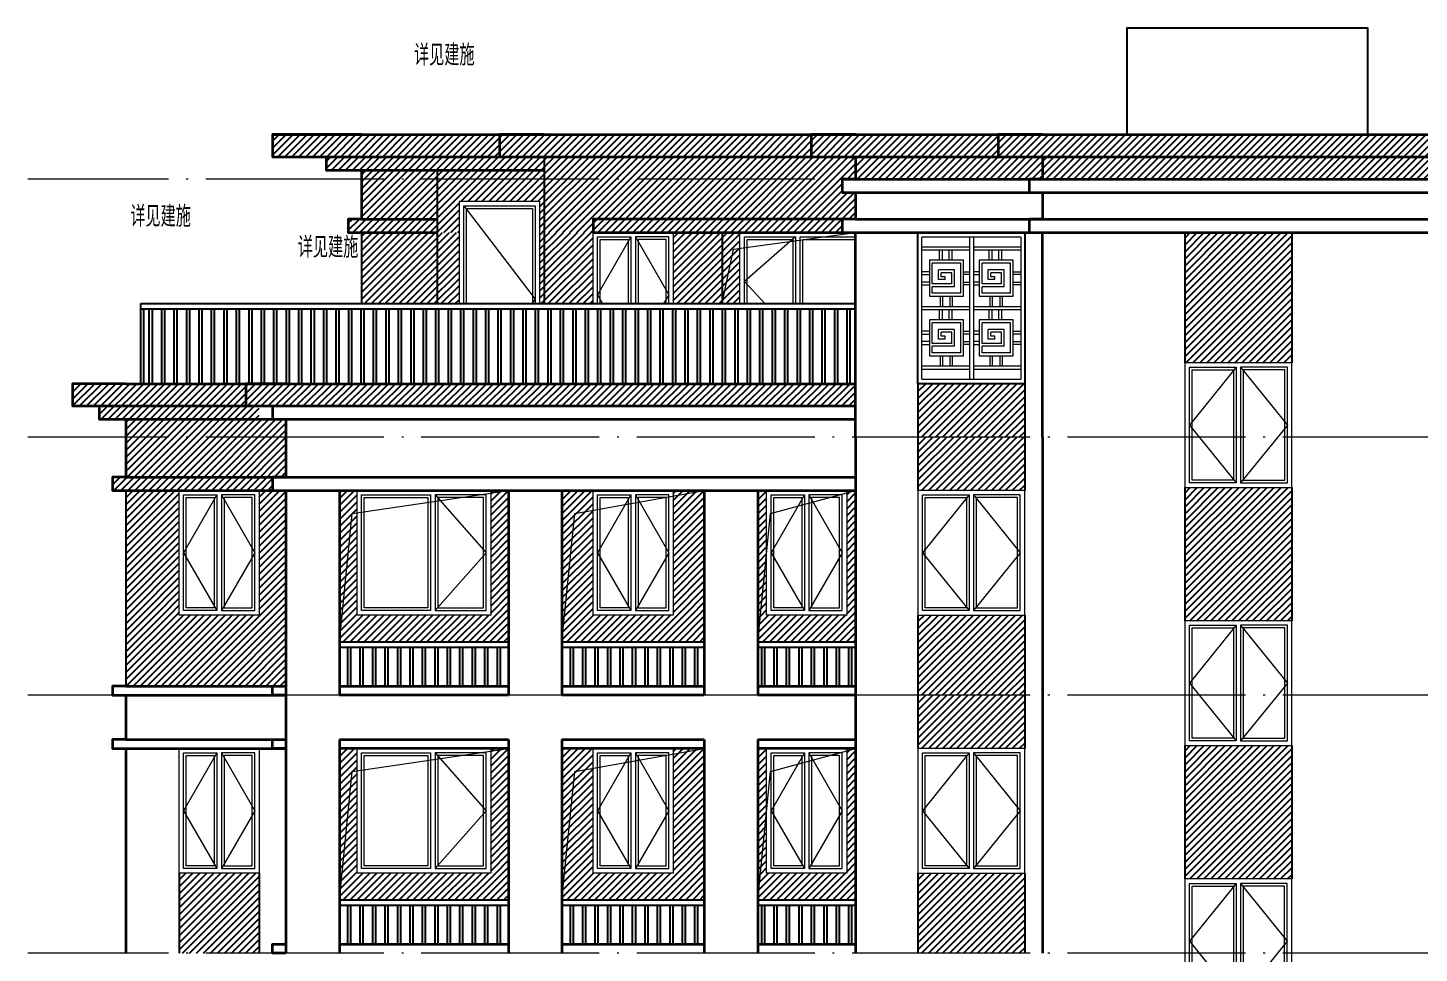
# Model space of a CAD drawing. Extents: x -518115 to 389031, y -231062 to 1628073.
# Drawn here: x 12117 to 27748, y 63640 to 74040 of the extents above; entities that cross this region are included whole.
import ezdxf
from ezdxf.xclip import XClip

# ---------------------------------------------------------------- set-up
doc = ezdxf.new("R2010")
doc.units = 0
doc.header["$LTSCALE"] = 1000
doc.header["$MEASUREMENT"] = 0
doc.header["$XCLIPFRAME"] = 0
doc.linetypes.add('DOTE', pattern=[2.42, 2, -0.2, 0.02, -0.2])
for name, color, linetype in [('3-剖面填充（细）', 250, 'Continuous'), ('PUB_TEXT', 4, 'Continuous'), ('Stair-栏杆', 142, 'Continuous')]:
    doc.layers.add(name, color=color, linetype=linetype)
for name, color, linetype, lineweight in [('DOTE', 19, 'DOTE', 9), ('WINDOW', 144, 'Continuous', 15), ('立面-中轮廓线', 213, 'Continuous', 35), ('立面-普通轮廓', 7, 'Continuous', 18), ('立面-洞口示意', 152, 'Continuous', 13), ('立面-窗开启线', 250, 'Continuous', 13)]:
    doc.layers.add(name, color=color, linetype=linetype, lineweight=lineweight)
doc.styles.add('_TCH_AXIS', font='COMPLEX', dxfattribs={"bigfont": 'GBCBIG'})
pattern_1 = [(45, (-499467.84, 34164.28), (-39.2886205, 39.2886205), [])]
pattern_2 = [(45, (-499467.84, 31264.28), (-39.2886205, 39.2886205), [])]
pattern_3 = [(45, (-499467.84, 13864.28), (-39.2886205, 39.2886205), [])]

# ---------------------------------------------------------------- blocks, each defined once
blk = doc.blocks.new('A$C1B273453')
at = {"layer": 'WINDOW'}
for points in [[(50, 1350), (575, 1350), (575, 50), (50, 50)], [(1150, 1350), (625, 1350), (625, 50), (1150, 50)]]:
    blk.add_lwpolyline(points, close=True, dxfattribs=at)
at = {"layer": 'WINDOW', "color": 250}
for points in [[(80, 1320), (545, 1320), (545, 80), (80, 80)], [(1120, 1320), (655, 1320), (655, 80), (1120, 80)]]:
    blk.add_lwpolyline(points, close=True, dxfattribs=at)
at = {"layer": '立面-普通轮廓'}
blk.add_lwpolyline([(1200, 1400), (0, 1400), (0, 0), (1200, 0)], close=True, dxfattribs=at)
at = {"layer": '立面-窗开启线', "color": 251, "ltscale": 0.5, "true_color": 0x636466}
for points in [[(575, 1350), (50, 700), (575, 50)], [(625, 1350), (1150, 700), (625, 50)]]:
    blk.add_lwpolyline(points, dxfattribs=at)
blk = doc.blocks.new('HFHFHHTHFHF')
blk.add_blockref('A$C1B273453', (524584, 34711))
blk = doc.blocks.new('A$C318717E3')
at = {"layer": 'WINDOW'}
for points in [[(50, 1350), (425, 1350), (425, 50), (50, 50)], [(850, 1350), (475, 1350), (475, 50), (850, 50)]]:
    blk.add_lwpolyline(points, close=True, dxfattribs=at)
at = {"layer": 'WINDOW', "color": 250}
for points in [[(80, 1320), (395, 1320), (395, 80), (80, 80)], [(820, 1320), (505, 1320), (505, 80), (820, 80)]]:
    blk.add_lwpolyline(points, close=True, dxfattribs=at)
at = {"layer": '立面-普通轮廓'}
blk.add_lwpolyline([(0, 1400), (900, 1400), (900, 0), (0, 0)], close=True, dxfattribs=at)
at = {"layer": '立面-窗开启线', "color": 251, "ltscale": 0.5, "true_color": 0x636466}
for points in [[(425, 1350), (50, 700), (425, 50)], [(475, 1350), (850, 700), (475, 50)]]:
    blk.add_lwpolyline(points, dxfattribs=at)
blk = doc.blocks.new('A$C043C10FA')
at = {"layer": 'WINDOW'}
for points in [[(50, -50), (625, -50), (625, -1175), (50, -1175)], [(675, -50), (1725, -50), (1725, -1175), (675, -1175)], [(2350, -50), (1775, -50), (1775, -1175), (2350, -1175)], [(50, -1225), (2350, -1225), (2350, -1650), (50, -1650)]]:
    blk.add_lwpolyline(points, close=True, dxfattribs=at)
at = {"layer": 'WINDOW', "color": 250}
for points in [[(80, -80), (595, -80), (595, -1145), (80, -1145)], [(705, -80), (1695, -80), (1695, -1145), (705, -1145)], [(2320, -80), (1805, -80), (1805, -1145), (2320, -1145)], [(80, -1255), (2320, -1255), (2320, -1620), (80, -1620)]]:
    blk.add_lwpolyline(points, close=True, dxfattribs=at)
at = {"layer": '立面-普通轮廓'}
blk.add_lwpolyline([(0, 0), (2400, 0), (2400, -1700), (0, -1700)], close=True, dxfattribs=at)
at = {"layer": '立面-窗开启线', "color": 251, "ltscale": 0.5, "true_color": 0x636466}
for points in [[(625, -50), (50, -550), (625, -1175)], [(1775, -50), (2350, -550), (1775, -1175)]]:
    blk.add_lwpolyline(points, dxfattribs=at)
blk = doc.blocks.new('A$C4731409C')
at = {"layer": 'WINDOW'}
for points in [[(-1450, 1350), (-675, 1350), (-675, 50), (-1450, 50)], [(-50, 1350), (-625, 1350), (-625, 50), (-50, 50)]]:
    blk.add_lwpolyline(points, close=True, dxfattribs=at)
at = {"layer": 'WINDOW', "color": 250}
for points in [[(-1420, 1320), (-705, 1320), (-705, 80), (-1420, 80)], [(-80, 1320), (-595, 1320), (-595, 80), (-80, 80)]]:
    blk.add_lwpolyline(points, close=True, dxfattribs=at)
at = {"layer": '立面-普通轮廓'}
blk.add_lwpolyline([(-1500, 1400), (0, 1400), (0, 0), (-1500, 0)], close=True, dxfattribs=at)
at = {"layer": '立面-窗开启线', "color": 251, "ltscale": 0.5, "true_color": 0x636466}
blk.add_lwpolyline([(-625, 1350), (-50, 700), (-625, 50)], dxfattribs=at)
blk = doc.blocks.new('A$C666104A2')
at = {"layer": '立面-窗开启线', "color": 36, "ltscale": 0.5, "true_color": 0x88471b}
for p, q in [((0, -1700), (0, 0)), ((0, 0), (1200, 0)), ((1200, 0), (1200, -1700)), ((1155, -53), (45, -53)), ((45, -1647), (45, -53)), ((578, -53), (578, -1647)), ((629, -1647), (629, -53)), ((1155, -53), (1155, -1647)), ((578, -164), (45, -164)), ((45, -196), (578, -196)), ((242, -313), (242, -196)), ((272, -196), (272, -313)), ((351, -313), (351, -196)), ((381, -196), (381, -313)), ((1155, -164), (629, -164)), ((629, -196), (1155, -196)), ((800, -313), (800, -196)), ((830, -196), (830, -313)), ((909, -313), (909, -196)), ((939, -196), (939, -313)), ((131, -441), (45, -441)), ((512, -313), (131, -313)), ((131, -313), (131, -717)), ((161, -577), (161, -345)), ((481, -345), (161, -345)), ((410, -420), (232, -420)), ((232, -529), (232, -420)), ((381, -452), (262, -452)), ((262, -497), (262, -452)), ((381, -577), (381, -452)), ((410, -610), (410, -420)), ((481, -684), (481, -345)), ((511, -473), (511, -441)), ((511, -441), (578, -441)), ((512, -717), (512, -313)), ((689, -441), (629, -441)), ((1070, -313), (689, -313)), ((689, -313), (689, -717)), ((720, -577), (720, -345)), ((1039, -345), (720, -345)), ((969, -420), (790, -420)), ((790, -529), (790, -420)), ((939, -452), (820, -452)), ((820, -497), (820, -452)), ((939, -577), (939, -452)), ((969, -610), (969, -420)), ((1039, -684), (1039, -345)), ((1069, -473), (1069, -441)), ((1069, -441), (1155, -441)), ((1070, -717), (1070, -313)), ((45, -473), (131, -473)), ((131, -558), (45, -558)), ((45, -589), (131, -589)), ((381, -577), (161, -577)), ((410, -610), (161, -610)), ((161, -684), (161, -610)), ((305, -529), (232, -529)), ((305, -497), (262, -497)), ((305, -529), (305, -497)), ((578, -473), (511, -473)), ((511, -589), (511, -558)), ((511, -558), (578, -558)), ((578, -589), (511, -589)), ((629, -473), (689, -473)), ((689, -558), (629, -558)), ((629, -589), (689, -589)), ((939, -577), (720, -577)), ((969, -610), (720, -610)), ((720, -684), (720, -610)), ((863, -529), (790, -529)), ((863, -497), (820, -497)), ((863, -529), (863, -497)), ((1155, -473), (1069, -473)), ((1069, -589), (1069, -558)), ((1069, -558), (1155, -558)), ((1155, -589), (1069, -589)), ((131, -717), (512, -717)), ((481, -684), (161, -684)), ((250, -717), (250, -834)), ((280, -834), (280, -717)), ((360, -717), (360, -834)), ((390, -834), (390, -717)), ((689, -717), (1070, -717)), ((1039, -684), (720, -684)), ((808, -717), (808, -834)), ((838, -834), (838, -717)), ((919, -717), (919, -834)), ((949, -834), (949, -717)), ((578, -834), (45, -834)), ((45, -866), (578, -866)), ((242, -983), (242, -866)), ((272, -866), (272, -983)), ((351, -983), (351, -866)), ((381, -866), (381, -983)), ((1155, -834), (629, -834)), ((629, -866), (1155, -866)), ((800, -983), (800, -866)), ((830, -866), (830, -983)), ((909, -983), (909, -866)), ((939, -866), (939, -983)), ((512, -983), (131, -983)), ((131, -983), (131, -1386)), ((161, -1247), (161, -1015)), ((481, -1015), (161, -1015)), ((410, -1090), (232, -1090)), ((232, -1199), (232, -1090)), ((410, -1279), (410, -1090)), ((481, -1354), (481, -1015)), ((512, -1386), (512, -983)), ((1070, -983), (689, -983)), ((689, -983), (689, -1386)), ((720, -1247), (720, -1015)), ((1039, -1015), (720, -1015)), ((969, -1090), (790, -1090)), ((790, -1199), (790, -1090)), ((969, -1279), (969, -1090)), ((1039, -1354), (1039, -1015)), ((1070, -1386), (1070, -983)), ((131, -1111), (45, -1111)), ((45, -1143), (131, -1143)), ((131, -1227), (45, -1227)), ((381, -1247), (161, -1247)), ((305, -1199), (232, -1199)), ((381, -1122), (262, -1122)), ((262, -1167), (262, -1122)), ((305, -1167), (262, -1167)), ((305, -1199), (305, -1167)), ((381, -1247), (381, -1122)), ((511, -1143), (511, -1111)), ((511, -1111), (578, -1111)), ((578, -1143), (511, -1143)), ((511, -1259), (511, -1227)), ((511, -1227), (578, -1227)), ((689, -1111), (629, -1111)), ((629, -1143), (689, -1143)), ((689, -1227), (629, -1227)), ((939, -1247), (720, -1247)), ((863, -1199), (790, -1199)), ((939, -1122), (820, -1122)), ((820, -1167), (820, -1122)), ((863, -1167), (820, -1167)), ((863, -1199), (863, -1167)), ((939, -1247), (939, -1122)), ((1069, -1143), (1069, -1111)), ((1069, -1111), (1155, -1111)), ((1155, -1143), (1069, -1143)), ((1069, -1259), (1069, -1227)), ((1069, -1227), (1155, -1227)), ((45, -1259), (131, -1259)), ((131, -1386), (512, -1386)), ((410, -1279), (161, -1279)), ((161, -1354), (161, -1279)), ((481, -1354), (161, -1354)), ((250, -1386), (250, -1503)), ((280, -1503), (280, -1386)), ((360, -1386), (360, -1503)), ((390, -1503), (390, -1386)), ((578, -1259), (511, -1259)), ((629, -1259), (689, -1259)), ((689, -1386), (1070, -1386)), ((969, -1279), (720, -1279)), ((720, -1354), (720, -1279)), ((1039, -1354), (720, -1354)), ((808, -1386), (808, -1503)), ((838, -1503), (838, -1386)), ((919, -1386), (919, -1503)), ((949, -1503), (949, -1386)), ((1155, -1259), (1069, -1259)), ((578, -1503), (45, -1503)), ((45, -1535), (578, -1535)), ((1155, -1503), (629, -1503)), ((629, -1535), (1155, -1535)), ((0, -1700), (1200, -1700)), ((45, -1647), (1155, -1647))]:
    blk.add_line(p, q, dxfattribs=at)
blk = doc.blocks.new('A$C12043E91')
at = {"layer": 'WINDOW'}
blk.add_lwpolyline([(50, 50), (850, 50), (850, -2050), (50, -2050)], close=True, dxfattribs=at)
at = {"layer": 'WINDOW', "color": 250}
blk.add_lwpolyline([(80, 20), (820, 20), (820, -2020), (80, -2020)], close=True, dxfattribs=at)
at = {"layer": '立面-普通轮廓'}
blk.add_lwpolyline([(0, 100), (900, 100), (900, -2100), (0, -2100)], close=True, dxfattribs=at)
at = {"layer": '立面-窗开启线', "color": 251, "ltscale": 0.5, "true_color": 0x636466}
blk.add_lwpolyline([(50, 50), (850, -1000), (50, -2050)], dxfattribs=at)

msp = doc.modelspace()

# ---------------------------------------------------------------- hatches: boundary and pattern name
at = {"layer": '3-剖面填充（细）'}
h = msp.add_hatch(dxfattribs=at)
h.set_pattern_fill('ANSI31', color=256, scale=35)
h.set_pattern_definition([(45, (-399550, 26564.28), (-39.2886205, 39.2886205), [])])
h.paths.add_polyline_path([(21416.6, 72340.3), (30216.6, 72340.3), (30216.6, 72590.3), (36066.6, 72590.3), (36066.6, 72840.3), (14866.6, 72840.3), (14866.6, 72590.3), (21416.6, 72590.3)])
h = msp.add_hatch(dxfattribs=at)
h.set_pattern_fill('ANSI31', color=256, scale=35)
h.set_pattern_definition([(45, (-504069.42, 37037.277), (-39.2886205, 39.2886205), [])])
h.paths.add_polyline_path([(17866.6, 72090.3), (17866.6, 71740.3), (21266.6, 71740.3), (21266.6, 71890.3), (21416.3, 71890.3), (21416.6, 72190.3), (21266.6, 72190.3), (21266.6, 72340.3), (21416.7, 72340.3), (21417, 72590.3), (15466.6, 72590.3), (15466.6, 72440.3), (15866.6, 72440.3), (15866.6, 72190.3), (15866.6, 71890.3), (15716.6, 71890.3), (15716.5, 71740.3), (16966.6, 71740.3), (16966.6, 72090.3)])
h = msp.add_hatch(dxfattribs=at)
h.set_pattern_fill('ANSI31', color=256, scale=35)
h.set_pattern_definition([(45, (-412250, 25464.264), (-39.2886205, 39.2886205), [])])
h.paths.add_polyline_path([(15866.6, 70940.3), (15866.6, 71740.3), (16966.6, 71740.3), (16966.6, 70940.3)])
h = msp.add_hatch(dxfattribs=at)
h.set_pattern_fill('ANSI31', color=256, scale=35)
h.set_pattern_definition([(45, (-411050, 25464.264), (-39.2886205, 39.2886205), [])])
h.paths.add_polyline_path([(17866.6, 70940.3), (17866.6, 71740.3), (18466.6, 71740.3), (18466.6, 70940.3)])
h = msp.add_hatch(dxfattribs=at)
h.set_pattern_fill('ANSI31', color=256, scale=35)
h.set_pattern_definition([(45, (-409599.99, 25464.264), (-39.2886205, 39.2886205), [])])
h.paths.add_polyline_path([(19366.6, 70940.3), (19366.6, 71740.3), (20116.6, 71740.3), (20116.6, 70940.3)])
h = msp.add_hatch(dxfattribs=at)
h.set_pattern_fill('ANSI31', color=256, scale=35)
h.set_pattern_definition([(45, (-495669.416, 36187.31), (-39.2886205, 39.2886205), [])])
h.paths.add_polyline_path([(25116.4, 70275.3), (26316.8, 70275.3), (26317.4, 71740.3), (25117, 71740.3)])
h = msp.add_hatch(dxfattribs=at)
h.set_pattern_fill('ANSI31', color=256, scale=35)
h.set_pattern_definition([(45, (-498669.42, 36187.28), (-39.2886205, 39.2886205), [])])
h.paths.add_polyline_path([(22116.6, 70040.3), (22116.6, 70340.3), (22116.4, 70340.3), (22116.2, 69440.3), (23316.6, 69440.3), (23316.8, 70340.3), (23316.6, 70340.3), (23316.6, 70040.3)])
h = msp.add_hatch(dxfattribs=at)
h.set_pattern_fill('ANSI31', color=256, scale=35)
h.set_pattern_definition([(45, (-409950, 23764.28), (-39.2886205, 39.2886205), [])])
h.paths.add_polyline_path([(14866.6, 68840.3), (14866.6, 68990.3), (15016.6, 68990.3), (15016.6, 69640.3), (14716.6, 69640.3), (14716.6, 69790.3), (21416.6, 69790.3), (21416.6, 69790.3), (21416.6, 70040.3), (12616.6, 70040.3), (12616.6, 69790.3), (12916.6, 69790.3), (12916.6, 69640.3), (13216.6, 69640.3), (13216.6, 68990.3), (13066.6, 68990.3), (13066.6, 68840.3)])
h = msp.add_hatch(dxfattribs=at)
h.set_pattern_fill('ANSI31', color=256, scale=35)
h.set_pattern_definition([(45, (-498669.42, 35587.28), (-39.2886205, 39.2886205), [])])
h.paths.add_polyline_path([(23317.1, 69440.3), (22116.7, 69440.3), (22116.2, 68840.3), (23316.6, 68840.3)])
h = msp.add_hatch(dxfattribs=at)
h.set_pattern_fill('ANSI31', color=256, scale=35)
h.set_pattern_definition(pattern_3)
h.paths.add_polyline_path([(13216.6, 67440.3), (13816.7, 67440.3), (13816.7, 68840.3), (13216.6, 68840.3)])
h = msp.add_hatch(dxfattribs=at)
h.set_pattern_fill('ANSI31', color=256, scale=35)
h.set_pattern_definition(pattern_3)
h.paths.add_polyline_path([(14716.7, 67440.3), (15016.6, 67440.3), (15016.6, 68840.3), (14716.7, 68840.3)])
h = msp.add_hatch(dxfattribs=at)
h.set_pattern_fill('ANSI31', color=256, scale=35)
h.set_pattern_definition(pattern_1)
h.paths.add_polyline_path([(15616.6, 67440.3), (15816.6, 67440.3), (15816.6, 68840.3), (15616.6, 68840.3)])
h = msp.add_hatch(dxfattribs=at)
h.set_pattern_fill('ANSI31', color=256, scale=35)
h.set_pattern_definition(pattern_1)
h.paths.add_polyline_path([(17316.6, 67440.3), (17516.6, 67440.3), (17516.6, 68840.3), (17316.6, 68840.3)])
h = msp.add_hatch(dxfattribs=at)
h.set_pattern_fill('ANSI31', color=256, scale=35)
h.set_pattern_definition(pattern_1)
h.paths.add_polyline_path([(18116.6, 67440.3), (18466.6, 67440.3), (18466.6, 68840.3), (18116.6, 68840.3)])
h = msp.add_hatch(dxfattribs=at)
h.set_pattern_fill('ANSI31', color=256, scale=35)
h.set_pattern_definition(pattern_1)
h.paths.add_polyline_path([(19366.6, 67440.3), (19716.6, 67440.3), (19716.6, 68840.3), (19366.6, 68840.3)])
h = msp.add_hatch(dxfattribs=at)
h.set_pattern_fill('ANSI31', color=256, scale=35)
h.set_pattern_definition(pattern_1)
h.paths.add_polyline_path([(20316.6, 67440.3), (20416.6, 67440.3), (20416.6, 68840.3), (20316.6, 68840.3)])
h = msp.add_hatch(dxfattribs=at)
h.set_pattern_fill('ANSI31', color=256, scale=35)
h.set_pattern_definition(pattern_1)
h.paths.add_polyline_path([(21316.6, 67440.3), (21416.6, 67440.3), (21416.6, 68840.3), (21316.6, 68840.3)])
h = msp.add_hatch(dxfattribs=at)
h.set_pattern_fill('ANSI31', color=256, scale=35)
h.set_pattern_definition([(45, (-495669.42, 33322.28), (-39.2886205, 39.2886205), [])])
h.paths.add_polyline_path([(25116.4, 67375.3), (26316.8, 67375.3), (26317.4, 68875.3), (25117, 68875.3)])
h = msp.add_hatch(dxfattribs=at)
h.set_pattern_fill('ANSI31', color=256, scale=35)
h.set_pattern_definition(pattern_3)
h.paths.add_polyline_path([(13216.2, 66640.3), (15016.2, 66640.3), (15016.9, 67440.3), (13216.9, 67440.3)])
h = msp.add_hatch(dxfattribs=at)
h.set_pattern_fill('ANSI31', color=256, scale=35)
h.set_pattern_definition(pattern_1)
h.paths.add_polyline_path([(15616.6, 67140.3), (17516.6, 67140.3), (17516.6, 67440.3), (15616.6, 67440.3)])
h = msp.add_hatch(dxfattribs=at)
h.set_pattern_fill('ANSI31', color=256, scale=35)
h.set_pattern_definition(pattern_1)
h.paths.add_polyline_path([(18116.6, 67140.3), (19716.6, 67140.3), (19716.6, 67440.3), (18116.6, 67440.3)])
h = msp.add_hatch(dxfattribs=at)
h.set_pattern_fill('ANSI31', color=256, scale=35)
h.set_pattern_definition(pattern_1)
h.paths.add_polyline_path([(20316.6, 67140.3), (21416.6, 67140.3), (21416.6, 67440.3), (20316.6, 67440.3)])
h = msp.add_hatch(dxfattribs=at)
h.set_pattern_fill('ANSI31', color=256, scale=35)
h.set_pattern_definition([(45, (-498669.42, 33287.28), (-39.2886205, 39.2886205), [])])
h.paths.add_polyline_path([(22116.2, 66540.3), (23316.6, 66540.3), (23317.4, 67440.3), (22117, 67440.3)])
h = msp.add_hatch(dxfattribs=at)
h.set_pattern_fill('ANSI31', color=256, scale=35)
h.set_pattern_definition([(45, (-498669.42, 32687.28), (-39.2886205, 39.2886205), [])])
h.paths.add_polyline_path([(23317.1, 66540.3), (22116.7, 66540.3), (22116.2, 65940.3), (23316.6, 65940.3)])
h = msp.add_hatch(dxfattribs=at)
h.set_pattern_fill('ANSI31', color=256, scale=35)
h.set_pattern_definition([(45, (-495669.42, 30422.28), (-39.2886205, 39.2886205), [])])
h.paths.add_polyline_path([(25116.4, 64475.3), (26316.8, 64475.3), (26317.4, 65975.3), (25117, 65975.3)])
h = msp.add_hatch(dxfattribs=at)
h.set_pattern_fill('ANSI31', color=256, scale=35)
h.set_pattern_definition(pattern_2)
h.paths.add_polyline_path([(15616.6, 64540.3), (15816.6, 64540.3), (15816.6, 65940.3), (15616.6, 65940.3)])
h = msp.add_hatch(dxfattribs=at)
h.set_pattern_fill('ANSI31', color=256, scale=35)
h.set_pattern_definition(pattern_2)
h.paths.add_polyline_path([(17316.6, 64540.3), (17516.6, 64540.3), (17516.6, 65940.3), (17316.6, 65940.3)])
h = msp.add_hatch(dxfattribs=at)
h.set_pattern_fill('ANSI31', color=256, scale=35)
h.set_pattern_definition(pattern_2)
h.paths.add_polyline_path([(18116.6, 64540.3), (18466.6, 64540.3), (18466.6, 65940.3), (18116.6, 65940.3)])
h = msp.add_hatch(dxfattribs=at)
h.set_pattern_fill('ANSI31', color=256, scale=35)
h.set_pattern_definition(pattern_2)
h.paths.add_polyline_path([(19366.6, 64540.3), (19716.6, 64540.3), (19716.6, 65940.3), (19366.6, 65940.3)])
h = msp.add_hatch(dxfattribs=at)
h.set_pattern_fill('ANSI31', color=256, scale=35)
h.set_pattern_definition(pattern_2)
h.paths.add_polyline_path([(20316.6, 64540.3), (20416.6, 64540.3), (20416.6, 65940.3), (20316.6, 65940.3)])
h = msp.add_hatch(dxfattribs=at)
h.set_pattern_fill('ANSI31', color=256, scale=35)
h.set_pattern_definition(pattern_2)
h.paths.add_polyline_path([(21316.6, 64540.3), (21416.6, 64540.3), (21416.6, 65940.3), (21316.6, 65940.3)])
h = msp.add_hatch(dxfattribs=at)
h.set_pattern_fill('ANSI31', color=256, scale=35)
h.set_pattern_definition([(45, (-506969.325, 30387.28), (-39.2886205, 39.2886205), [])])
h.paths.add_polyline_path([(13816.3, 63640.3), (14716.3, 63640.3), (14717.1, 64540.3), (13817.1, 64540.3)])
h = msp.add_hatch(dxfattribs=at)
h.set_pattern_fill('ANSI31', color=256, scale=35)
h.set_pattern_definition(pattern_2)
h.paths.add_polyline_path([(15616.6, 64240.3), (17516.6, 64240.3), (17516.6, 64540.3), (15616.6, 64540.3)])
h = msp.add_hatch(dxfattribs=at)
h.set_pattern_fill('ANSI31', color=256, scale=35)
h.set_pattern_definition(pattern_2)
h.paths.add_polyline_path([(18116.6, 64240.3), (19716.6, 64240.3), (19716.6, 64540.3), (18116.6, 64540.3)])
h = msp.add_hatch(dxfattribs=at)
h.set_pattern_fill('ANSI31', color=256, scale=35)
h.set_pattern_definition(pattern_2)
h.paths.add_polyline_path([(20316.6, 64240.3), (21416.6, 64240.3), (21416.6, 64540.3), (20316.6, 64540.3)])
h = msp.add_hatch(dxfattribs=at)
h.set_pattern_fill('ANSI31', color=256, scale=35)
h.set_pattern_definition([(45, (-498669.42, 30387.28), (-39.2886205, 39.2886205), [])])
h.paths.add_polyline_path([(22116.2, 63640.3), (23316.6, 63640.3), (23317.4, 64540.3), (22117, 64540.3)])

# ---------------------------------------------------------------- linework, layer by layer
at = {"color": 7}
for p, q in [((17916.6, 72590.3), (17916.6, 70940.3)), ((16716.6, 72440.3), (16716.6, 70940.3)), ((15866.6, 71740.3), (15866.6, 70940.3)), ((19916.6, 71740.3), (19916.6, 70940.3)), ((13216.6, 68840.3), (13216.6, 66640.3))]:
    msp.add_line(p, q, dxfattribs=at)
msp.add_lwpolyline([(24466.6, 72840.3), (24466.6, 74040.3), (27166.6, 74040.3), (27166.6, 72840.3)], dxfattribs=at)
msp.add_lwpolyline([(22116.6, 71740.3), (23316.6, 71740.3), (23316.6, 70040.3), (22116.6, 70040.3)], close=True)
at = {"layer": '3-剖面填充（细）'}
for p, q in [((25116.6, 71740.3), (25116.6, 70275.3)), ((26316.6, 71740.3), (26316.6, 70275.3)), ((22116.6, 70040.3), (22116.6, 69440.3)), ((23316.6, 70040.3), (23316.6, 69440.3)), ((22116.6, 69440.3), (22116.6, 68840.3)), ((23316.6, 69440.3), (23316.6, 68840.3)), ((25116.6, 68875.3), (25116.6, 67375.3)), ((26316.6, 68875.3), (26316.6, 67375.3)), ((22116.6, 67440.3), (22116.6, 66540.3)), ((23316.6, 67440.3), (23316.6, 66540.3)), ((22116.6, 66540.3), (22116.6, 65940.3)), ((23316.6, 66540.3), (23316.6, 65940.3)), ((25116.6, 65975.3), (25116.6, 64475.3)), ((26316.6, 65975.3), (26316.6, 64475.3)), ((13816.7, 64540.3), (13816.7, 63640.3)), ((14716.7, 64540.3), (14716.7, 63640.3)), ((22116.6, 64540.3), (22116.6, 63640.3)), ((23316.6, 64540.3), (23316.6, 63640.3))]:
    msp.add_line(p, q, dxfattribs=at)
at = {"layer": 'DOTE', "linetype": 'DOTE'}
for p, q in [((64516.6, 72340.3), (12116.6, 72340.3)), ((64516.6, 69440.3), (12116.6, 69440.3)), ((64516.6, 66540.3), (12116.6, 66540.3)), ((64516.6, 63640.3), (12116.6, 63640.3))]:
    msp.add_line(p, q, dxfattribs=at)
at = {"layer": 'Stair-栏杆'}
for p, q in [((13386.6, 70940.3), (21416.6, 70940.3)), ((13386.6, 70880.3), (21416.6, 70880.3)), ((15616.6, 67140.3), (17516.6, 67140.3)), ((15616.6, 67080.3), (17516.6, 67080.3)), ((18116.6, 67140.3), (19716.6, 67140.3)), ((18116.6, 67080.3), (19716.6, 67080.3)), ((20316.6, 67140.3), (21416.6, 67140.3)), ((20316.6, 67080.3), (21416.6, 67080.3)), ((15616.6, 64240.3), (17516.6, 64240.3)), ((15616.6, 64180.3), (17516.6, 64180.3)), ((18116.6, 64240.3), (19716.6, 64240.3)), ((18116.6, 64180.3), (19716.6, 64180.3)), ((20316.6, 64240.3), (21416.6, 64240.3)), ((20316.6, 64180.3), (21416.6, 64180.3))]:
    msp.add_line(p, q, dxfattribs=at)
for points in [[(13386.6, 70040.3), (13386.6, 70940.3)], [(13416.6, 70880.3), (13416.6, 70040.3)], [(13481.6, 70040.3), (13481.6, 70880.3)], [(13511.6, 70880.3), (13511.6, 70040.3)], [(13621.6, 70040.3), (13621.6, 70880.3)], [(13651.6, 70880.3), (13651.6, 70040.3)], [(13761.6, 70040.3), (13761.6, 70880.3)], [(13791.6, 70880.3), (13791.6, 70040.3)], [(13901.6, 70040.3), (13901.6, 70880.3)], [(13931.6, 70880.3), (13931.6, 70040.3)], [(14041.6, 70040.3), (14041.6, 70880.3)], [(14071.6, 70880.3), (14071.6, 70040.3)], [(14181.6, 70040.3), (14181.6, 70880.3)], [(14211.6, 70880.3), (14211.6, 70040.3)], [(14321.6, 70040.3), (14321.6, 70880.3)], [(14351.6, 70880.3), (14351.6, 70040.3)], [(14461.6, 70040.3), (14461.6, 70880.3)], [(14491.6, 70880.3), (14491.6, 70040.3)], [(14601.6, 70040.3), (14601.6, 70880.3)], [(14631.6, 70880.3), (14631.6, 70040.3)], [(14741.6, 70040.3), (14741.6, 70880.3)], [(14771.6, 70880.3), (14771.6, 70040.3)], [(14881.6, 70040.3), (14881.6, 70880.3)], [(14911.6, 70880.3), (14911.6, 70040.3)], [(15021.6, 70040.3), (15021.6, 70880.3)], [(15051.6, 70880.3), (15051.6, 70040.3)], [(15161.6, 70040.3), (15161.6, 70880.3)], [(15191.6, 70880.3), (15191.6, 70040.3)], [(15301.6, 70040.3), (15301.6, 70880.3)], [(15331.6, 70880.3), (15331.6, 70040.3)], [(15441.6, 70040.3), (15441.6, 70880.3)], [(15471.6, 70880.3), (15471.6, 70040.3)], [(15581.6, 70040.3), (15581.6, 70880.3)], [(15611.6, 70880.3), (15611.6, 70040.3)], [(15721.6, 70040.3), (15721.6, 70880.3)], [(15751.6, 70880.3), (15751.6, 70040.3)], [(15861.6, 70040.3), (15861.6, 70880.3)], [(15891.6, 70880.3), (15891.6, 70040.3)], [(16001.6, 70040.3), (16001.6, 70880.3)], [(16031.6, 70880.3), (16031.6, 70040.3)], [(16141.6, 70040.3), (16141.6, 70880.3)], [(16171.6, 70880.3), (16171.6, 70040.3)], [(16281.6, 70040.3), (16281.6, 70880.3)], [(16311.6, 70880.3), (16311.6, 70040.3)], [(16421.6, 70040.3), (16421.6, 70880.3)], [(16451.6, 70880.3), (16451.6, 70040.3)], [(16561.6, 70040.3), (16561.6, 70880.3)], [(16591.6, 70880.3), (16591.6, 70040.3)], [(16701.6, 70040.3), (16701.6, 70880.3)], [(16731.6, 70880.3), (16731.6, 70040.3)], [(16841.6, 70040.3), (16841.6, 70880.3)], [(16871.6, 70880.3), (16871.6, 70040.3)], [(16981.6, 70040.3), (16981.6, 70880.3)], [(17011.6, 70880.3), (17011.6, 70040.3)], [(17121.6, 70040.3), (17121.6, 70880.3)], [(17151.6, 70880.3), (17151.6, 70040.3)], [(17261.6, 70040.3), (17261.6, 70880.3)], [(17291.6, 70880.3), (17291.6, 70040.3)], [(17401.6, 70040.3), (17401.6, 70880.3)], [(17431.6, 70880.3), (17431.6, 70040.3)], [(17541.6, 70040.3), (17541.6, 70880.3)], [(17571.6, 70880.3), (17571.6, 70040.3)], [(17681.6, 70040.3), (17681.6, 70880.3)], [(17711.6, 70880.3), (17711.6, 70040.3)], [(17821.6, 70040.3), (17821.6, 70880.3)], [(17851.6, 70880.3), (17851.6, 70040.3)], [(17961.6, 70040.3), (17961.6, 70880.3)], [(17991.6, 70880.3), (17991.6, 70040.3)], [(18101.6, 70040.3), (18101.6, 70880.3)], [(18131.6, 70880.3), (18131.6, 70040.3)], [(18241.6, 70040.3), (18241.6, 70880.3)], [(18271.6, 70880.3), (18271.6, 70040.3)], [(18381.6, 70040.3), (18381.6, 70880.3)], [(18411.6, 70880.3), (18411.6, 70040.3)], [(18521.6, 70040.3), (18521.6, 70880.3)], [(18551.6, 70880.3), (18551.6, 70040.3)], [(18661.6, 70040.3), (18661.6, 70880.3)], [(18691.6, 70880.3), (18691.6, 70040.3)], [(18801.6, 70040.3), (18801.6, 70880.3)], [(18831.6, 70880.3), (18831.6, 70040.3)], [(18941.6, 70040.3), (18941.6, 70880.3)], [(18971.6, 70880.3), (18971.6, 70040.3)], [(19081.6, 70040.3), (19081.6, 70880.3)], [(19111.6, 70880.3), (19111.6, 70040.3)], [(19221.6, 70040.3), (19221.6, 70880.3)], [(19251.6, 70880.3), (19251.6, 70040.3)], [(19361.6, 70040.3), (19361.6, 70880.3)], [(19391.6, 70880.3), (19391.6, 70040.3)], [(19501.6, 70040.3), (19501.6, 70880.3)], [(19531.6, 70880.3), (19531.6, 70040.3)], [(19641.6, 70040.3), (19641.6, 70880.3)], [(19671.6, 70880.3), (19671.6, 70040.3)], [(19781.6, 70040.3), (19781.6, 70880.3)], [(19811.6, 70880.3), (19811.6, 70040.3)], [(19921.6, 70040.3), (19921.6, 70880.3)], [(19951.6, 70880.3), (19951.6, 70040.3)], [(20061.6, 70040.3), (20061.6, 70880.3)], [(20091.6, 70880.3), (20091.6, 70040.3)], [(20201.6, 70040.3), (20201.6, 70880.3)], [(20231.6, 70880.3), (20231.6, 70040.3)], [(20341.6, 70040.3), (20341.6, 70880.3)], [(20371.6, 70880.3), (20371.6, 70040.3)], [(20481.6, 70040.3), (20481.6, 70880.3)], [(20511.6, 70880.3), (20511.6, 70040.3)], [(20621.6, 70040.3), (20621.6, 70880.3)], [(20651.6, 70880.3), (20651.6, 70040.3)], [(20761.6, 70040.3), (20761.6, 70880.3)], [(20791.6, 70880.3), (20791.6, 70040.3)], [(20901.6, 70040.3), (20901.6, 70880.3)], [(20931.6, 70880.3), (20931.6, 70040.3)], [(21041.6, 70040.3), (21041.6, 70880.3)], [(21071.6, 70880.3), (21071.6, 70040.3)], [(21181.6, 70040.3), (21181.6, 70880.3)], [(21211.6, 70880.3), (21211.6, 70040.3)], [(21321.6, 70040.3), (21321.6, 70880.3)], [(21351.6, 70880.3), (21351.6, 70040.3)], [(15711.6, 66640.3), (15711.6, 67080.3)], [(15741.6, 67080.3), (15741.6, 66640.3)], [(15851.6, 66640.3), (15851.6, 67080.3)], [(15881.6, 67080.3), (15881.6, 66640.3)], [(15991.6, 66640.3), (15991.6, 67080.3)], [(16021.6, 67080.3), (16021.6, 66640.3)], [(16131.6, 66640.3), (16131.6, 67080.3)], [(16161.6, 67080.3), (16161.6, 66640.3)], [(16271.6, 66640.3), (16271.6, 67080.3)], [(16301.6, 67080.3), (16301.6, 66640.3)], [(16411.6, 66640.3), (16411.6, 67080.3)], [(16441.6, 67080.3), (16441.6, 66640.3)], [(16551.6, 66640.3), (16551.6, 67080.3)], [(16581.6, 67080.3), (16581.6, 66640.3)], [(16691.6, 66640.3), (16691.6, 67080.3)], [(16721.6, 67080.3), (16721.6, 66640.3)], [(16831.6, 66640.3), (16831.6, 67080.3)], [(16861.6, 67080.3), (16861.6, 66640.3)], [(16971.6, 66640.3), (16971.6, 67080.3)], [(17001.6, 67080.3), (17001.6, 66640.3)], [(17111.6, 66640.3), (17111.6, 67080.3)], [(17141.6, 67080.3), (17141.6, 66640.3)], [(17251.6, 66640.3), (17251.6, 67080.3)], [(17281.6, 67080.3), (17281.6, 66640.3)], [(17391.6, 66640.3), (17391.6, 67080.3)], [(17421.6, 67080.3), (17421.6, 66640.3)], [(18211.6, 66640.3), (18211.6, 67080.3)], [(18241.6, 67080.3), (18241.6, 66640.3)], [(18351.6, 66640.3), (18351.6, 67080.3)], [(18381.6, 67080.3), (18381.6, 66640.3)], [(18491.6, 66640.3), (18491.6, 67080.3)], [(18521.6, 67080.3), (18521.6, 66640.3)], [(18631.6, 66640.3), (18631.6, 67080.3)], [(18661.6, 67080.3), (18661.6, 66640.3)], [(18771.6, 66640.3), (18771.6, 67080.3)], [(18801.6, 67080.3), (18801.6, 66640.3)], [(18911.6, 66640.3), (18911.6, 67080.3)], [(18941.6, 67080.3), (18941.6, 66640.3)], [(19051.6, 66640.3), (19051.6, 67080.3)], [(19081.6, 67080.3), (19081.6, 66640.3)], [(19191.6, 66640.3), (19191.6, 67080.3)], [(19221.6, 67080.3), (19221.6, 66640.3)], [(19331.6, 66640.3), (19331.6, 67080.3)], [(19361.6, 67080.3), (19361.6, 66640.3)], [(19471.6, 66640.3), (19471.6, 67080.3)], [(19501.6, 67080.3), (19501.6, 66640.3)], [(19611.6, 66640.3), (19611.6, 67080.3)], [(19641.6, 67080.3), (19641.6, 66640.3)], [(20361.6, 66640.3), (20361.6, 67080.3)], [(20391.6, 67080.3), (20391.6, 66640.3)], [(20501.6, 66640.3), (20501.6, 67080.3)], [(20531.6, 67080.3), (20531.6, 66640.3)], [(20641.6, 66640.3), (20641.6, 67080.3)], [(20671.6, 67080.3), (20671.6, 66640.3)], [(20781.6, 66640.3), (20781.6, 67080.3)], [(20811.6, 67080.3), (20811.6, 66640.3)], [(20921.6, 66640.3), (20921.6, 67080.3)], [(20951.6, 67080.3), (20951.6, 66640.3)], [(21061.6, 66640.3), (21061.6, 67080.3)], [(21091.6, 67080.3), (21091.6, 66640.3)], [(21201.6, 66640.3), (21201.6, 67080.3)], [(21231.6, 67080.3), (21231.6, 66640.3)], [(21341.6, 66640.3), (21341.6, 67080.3)], [(21371.6, 67080.3), (21371.6, 66640.3)], [(15711.6, 63740.3), (15711.6, 64180.3)], [(15741.6, 64180.3), (15741.6, 63740.3)], [(15851.6, 63740.3), (15851.6, 64180.3)], [(15881.6, 64180.3), (15881.6, 63740.3)], [(15991.6, 63740.3), (15991.6, 64180.3)], [(16021.6, 64180.3), (16021.6, 63740.3)], [(16131.6, 63740.3), (16131.6, 64180.3)], [(16161.6, 64180.3), (16161.6, 63740.3)], [(16271.6, 63740.3), (16271.6, 64180.3)], [(16301.6, 64180.3), (16301.6, 63740.3)], [(16411.6, 63740.3), (16411.6, 64180.3)], [(16441.6, 64180.3), (16441.6, 63740.3)], [(16551.6, 63740.3), (16551.6, 64180.3)], [(16581.6, 64180.3), (16581.6, 63740.3)], [(16691.6, 63740.3), (16691.6, 64180.3)], [(16721.6, 64180.3), (16721.6, 63740.3)], [(16831.6, 63740.3), (16831.6, 64180.3)], [(16861.6, 64180.3), (16861.6, 63740.3)], [(16971.6, 63740.3), (16971.6, 64180.3)], [(17001.6, 64180.3), (17001.6, 63740.3)], [(17111.6, 63740.3), (17111.6, 64180.3)], [(17141.6, 64180.3), (17141.6, 63740.3)], [(17251.6, 63740.3), (17251.6, 64180.3)], [(17281.6, 64180.3), (17281.6, 63740.3)], [(17391.6, 63740.3), (17391.6, 64180.3)], [(17421.6, 64180.3), (17421.6, 63740.3)], [(18211.6, 63740.3), (18211.6, 64180.3)], [(18241.6, 64180.3), (18241.6, 63740.3)], [(18351.6, 63740.3), (18351.6, 64180.3)], [(18381.6, 64180.3), (18381.6, 63740.3)], [(18491.6, 63740.3), (18491.6, 64180.3)], [(18521.6, 64180.3), (18521.6, 63740.3)], [(18631.6, 63740.3), (18631.6, 64180.3)], [(18661.6, 64180.3), (18661.6, 63740.3)], [(18771.6, 63740.3), (18771.6, 64180.3)], [(18801.6, 64180.3), (18801.6, 63740.3)], [(18911.6, 63740.3), (18911.6, 64180.3)], [(18941.6, 64180.3), (18941.6, 63740.3)], [(19051.6, 63740.3), (19051.6, 64180.3)], [(19081.6, 64180.3), (19081.6, 63740.3)], [(19191.6, 63740.3), (19191.6, 64180.3)], [(19221.6, 64180.3), (19221.6, 63740.3)], [(19331.6, 63740.3), (19331.6, 64180.3)], [(19361.6, 64180.3), (19361.6, 63740.3)], [(19471.6, 63740.3), (19471.6, 64180.3)], [(19501.6, 64180.3), (19501.6, 63740.3)], [(19611.6, 63740.3), (19611.6, 64180.3)], [(19641.6, 64180.3), (19641.6, 63740.3)], [(20361.6, 63740.3), (20361.6, 64180.3)], [(20391.6, 64180.3), (20391.6, 63740.3)], [(20501.6, 63740.3), (20501.6, 64180.3)], [(20531.6, 64180.3), (20531.6, 63740.3)], [(20641.6, 63740.3), (20641.6, 64180.3)], [(20671.6, 64180.3), (20671.6, 63740.3)], [(20781.6, 63740.3), (20781.6, 64180.3)], [(20811.6, 64180.3), (20811.6, 63740.3)], [(20921.6, 63740.3), (20921.6, 64180.3)], [(20951.6, 64180.3), (20951.6, 63740.3)], [(21061.6, 63740.3), (21061.6, 64180.3)], [(21091.6, 64180.3), (21091.6, 63740.3)], [(21201.6, 63740.3), (21201.6, 64180.3)], [(21231.6, 64180.3), (21231.6, 63740.3)], [(21341.6, 63740.3), (21341.6, 64180.3)], [(21371.6, 64180.3), (21371.6, 63740.3)]]:
    msp.add_lwpolyline(points, dxfattribs=at)
at = {"layer": '立面-中轮廓线', "color": 2}
for p, q in [((14866.6, 72840.3), (36066.6, 72840.3)), ((14866.6, 72590.3), (36066.6, 72590.3)), ((15866.6, 72440.3), (17916.6, 72440.3)), ((21266.6, 72340.3), (30366.6, 72340.3)), ((21266.6, 72190.3), (30366.6, 72190.3)), ((15866.6, 71890.3), (16716.6, 71890.3)), ((21416.6, 71890.3), (30216.6, 71890.3)), ((15866.6, 71740.3), (16716.6, 71740.3)), ((21416.6, 71740.3), (30216.6, 71740.3)), ((13216.6, 70040.3), (21416.6, 70040.3)), ((12916.6, 69790.3), (21416.6, 69790.3)), ((13216.6, 69640.3), (21416.6, 69640.3)), ((13216.6, 68990.3), (21416.6, 68990.3)), ((13216.6, 68840.3), (21416.6, 68840.3)), ((13216.6, 66640.3), (15016.6, 66640.3)), ((13216.6, 66540.3), (15016.6, 66540.3)), ((13216.6, 66040.3), (15016.6, 66040.3)), ((13216.6, 65940.3), (15016.6, 65940.3))]:
    msp.add_line(p, q, dxfattribs=at)
at = {"layer": '立面-中轮廓线'}
for p, q in [((21416.6, 69440.3), (21416.6, 71740.3)), ((23516.6, 69440.3), (23516.6, 71740.3)), ((21416.6, 69440.3), (21416.6, 66540.3)), ((23516.6, 69440.3), (23516.6, 66540.3)), ((15016.6, 68840.3), (15016.6, 66540.3)), ((15616.6, 68840.3), (15616.6, 66540.3)), ((17516.6, 68840.3), (17516.6, 66540.3)), ((18116.6, 68840.3), (18116.6, 66540.3)), ((19716.6, 68840.3), (19716.6, 66540.3)), ((20316.6, 68840.3), (20316.6, 66540.3)), ((15016.6, 66540.3), (15016.6, 63640.3)), ((21416.6, 66540.3), (21416.6, 63640.3)), ((23516.6, 66540.3), (23516.6, 63640.3)), ((15616.6, 66040.3), (15616.6, 63640.3)), ((17516.6, 66040.3), (17516.6, 63640.3)), ((18116.6, 66040.3), (18116.6, 63640.3)), ((19716.6, 66040.3), (19716.6, 63640.3)), ((20316.6, 66040.3), (20316.6, 63640.3)), ((13216.6, 65940.3), (13216.6, 63640.3))]:
    msp.add_line(p, q, dxfattribs=at)
at = {"layer": '立面-中轮廓线', "color": 2}
for points in [[(15866.6, 72840.3), (14866.6, 72840.3), (14866.6, 72590.3), (15466.6, 72590.3), (15466.6, 72440.3), (15866.6, 72440.3), (15866.6, 71890.3), (15716.6, 71890.3), (15716.6, 71740.3), (15866.6, 71740.3)], [(17916.6, 72840.3), (17416.6, 72840.3), (17416.6, 72590.3), (17916.6, 72590.3)], [(21416.6, 72840.3), (20916.6, 72840.3), (20916.6, 72590.3), (21416.6, 72590.3), (21416.6, 72340.3), (21266.6, 72340.3), (21266.6, 72190.3), (21416.6, 72190.3), (21416.6, 71890.3), (21266.6, 71890.3), (21266.6, 71740.3), (21416.6, 71740.3)], [(23516.6, 72840.3), (23016.6, 72840.3), (23016.6, 72590.3), (23516.6, 72590.3), (23516.6, 72340.3), (23366.6, 72340.3), (23366.6, 72190.3), (23516.6, 72190.3), (23516.6, 71890.3), (23366.6, 71890.3), (23366.6, 71740.3), (23516.6, 71740.3)], [(21266.6, 71890.3), (18466.6, 71890.3), (18466.6, 71740.3), (21266.6, 71740.3)], [(13216.6, 70040.3), (12616.6, 70040.3), (12616.6, 69790.3), (12916.6, 69790.3), (12916.6, 69640.3), (13216.6, 69640.3), (13216.6, 68990.3), (13066.6, 68990.3), (13066.6, 68840.3), (13216.6, 68840.3)], [(15016.6, 70040.3), (14566.6, 70040.3), (14566.6, 69790.3), (14866.6, 69790.3), (14866.6, 69640.3), (15016.6, 69640.3), (15016.6, 68990.3), (14866.6, 68990.3), (14866.6, 68840.3), (15016.6, 68840.3)], [(13216.6, 66640.3), (13066.6, 66640.3), (13066.6, 66540.3), (13216.6, 66540.3), (13216.6, 66040.3), (13066.6, 66040.3), (13066.6, 65940.3), (13216.6, 65940.3)], [(15016.6, 66540.3), (14866.6, 66540.3), (14866.6, 66640.3), (15016.6, 66640.3)], [(15016.6, 65940.3), (14866.6, 65940.3), (14866.6, 66040.3), (15016.6, 66040.3)]]:
    msp.add_lwpolyline(points, dxfattribs=at)
at = {"layer": '立面-中轮廓线'}
for points in [[(15616.6, 66640.3), (17516.6, 66640.3)], [(18116.6, 66640.3), (19716.6, 66640.3)], [(20316.6, 66640.3), (21416.6, 66640.3)], [(17516.6, 66540.3), (15616.6, 66540.3)], [(19716.6, 66540.3), (18116.6, 66540.3)], [(21416.6, 66540.3), (20316.6, 66540.3)], [(15616.6, 66040.3), (17516.6, 66040.3)], [(18116.6, 66040.3), (19716.6, 66040.3)], [(20316.6, 66040.3), (21416.6, 66040.3)], [(17516.6, 65940.3), (15616.6, 65940.3)], [(19716.6, 65940.3), (18116.6, 65940.3)], [(21416.6, 65940.3), (20316.6, 65940.3)], [(15016.6, 63640.3), (14866.6, 63640.3), (14866.6, 63740.3), (15016.6, 63740.3)], [(15616.6, 63740.3), (17516.6, 63740.3)], [(18116.6, 63740.3), (19716.6, 63740.3)], [(20316.6, 63740.3), (21416.6, 63740.3)]]:
    msp.add_lwpolyline(points, dxfattribs=at)
at = {"layer": '立面-洞口示意'}
for points in [[(19916.6, 70940.3), (20044.6, 71554.2), (21416.6, 71740.3)], [(15616.6, 67140.3), (15761.4, 68581.2), (17516.6, 68840.3)], [(18116.6, 67140.3), (18261.4, 68581.2), (19716.6, 68840.3)], [(20316.6, 67140.3), (20461.4, 68581.2), (21416.6, 68840.3)], [(15616.6, 64240.3), (15761.4, 65681.2), (17516.6, 65940.3)], [(18116.6, 64240.3), (18261.4, 65681.2), (19716.6, 65940.3)], [(20316.6, 64240.3), (20461.4, 65681.2), (21416.6, 65940.3)]]:
    msp.add_lwpolyline(points, dxfattribs=at)

# ---------------------------------------------------------------- block references
ref = msp.add_blockref('A$C12043E91', (16966.6, 71990.3))
XClip(ref).set_block_clipping_path([(0, -1050), (900.0002853817, 100)])
ref = msp.add_blockref('A$C318717E3', (18466.6, 70340.3))
XClip(ref).set_block_clipping_path([(0, 599.9898756045), (900.0002853817, 1400)])
ref = msp.add_blockref('A$C043C10FA', (20116.6, 71740.3))
XClip(ref).set_block_clipping_path([(0, -800.0101243955), (1300.0003829488, 0)])
for name, p in [('A$C666104A2', (22116.6, 71740.3)), ('A$C1B273453', (25116.6, 68875.3)), ('A$C318717E3', (13816.7, 67440.3)), ('A$C4731409C', (17316.6, 67440.3)), ('A$C318717E3', (18466.6, 67440.3)), ('A$C318717E3', (20416.6, 67440.3)), ('A$C1B273453', (22116.6, 67440.3)), ('A$C1B273453', (25116.6, 65975.3)), ('A$C318717E3', (13816.7, 64540.3)), ('A$C4731409C', (17316.6, 64540.3)), ('A$C318717E3', (18466.6, 64540.3)), ('A$C318717E3', (20416.6, 64540.3)), ('A$C1B273453', (22116.6, 64540.3)), ('HFHFHHTHFHF', (-499467.8, 28364.3))]:
    msp.add_blockref(name, p)

# ---------------------------------------------------------------- texts
at = {"layer": 'PUB_TEXT', "style": '_TCH_AXIS'}
for p in [(16455, 73616.1), (13268, 71803.6), (15149.3, 71456.1)]:
    msp.add_text('详见建施', height=236.31, dxfattribs=at).set_placement(p)

doc.saveas('drawing.dxf')
